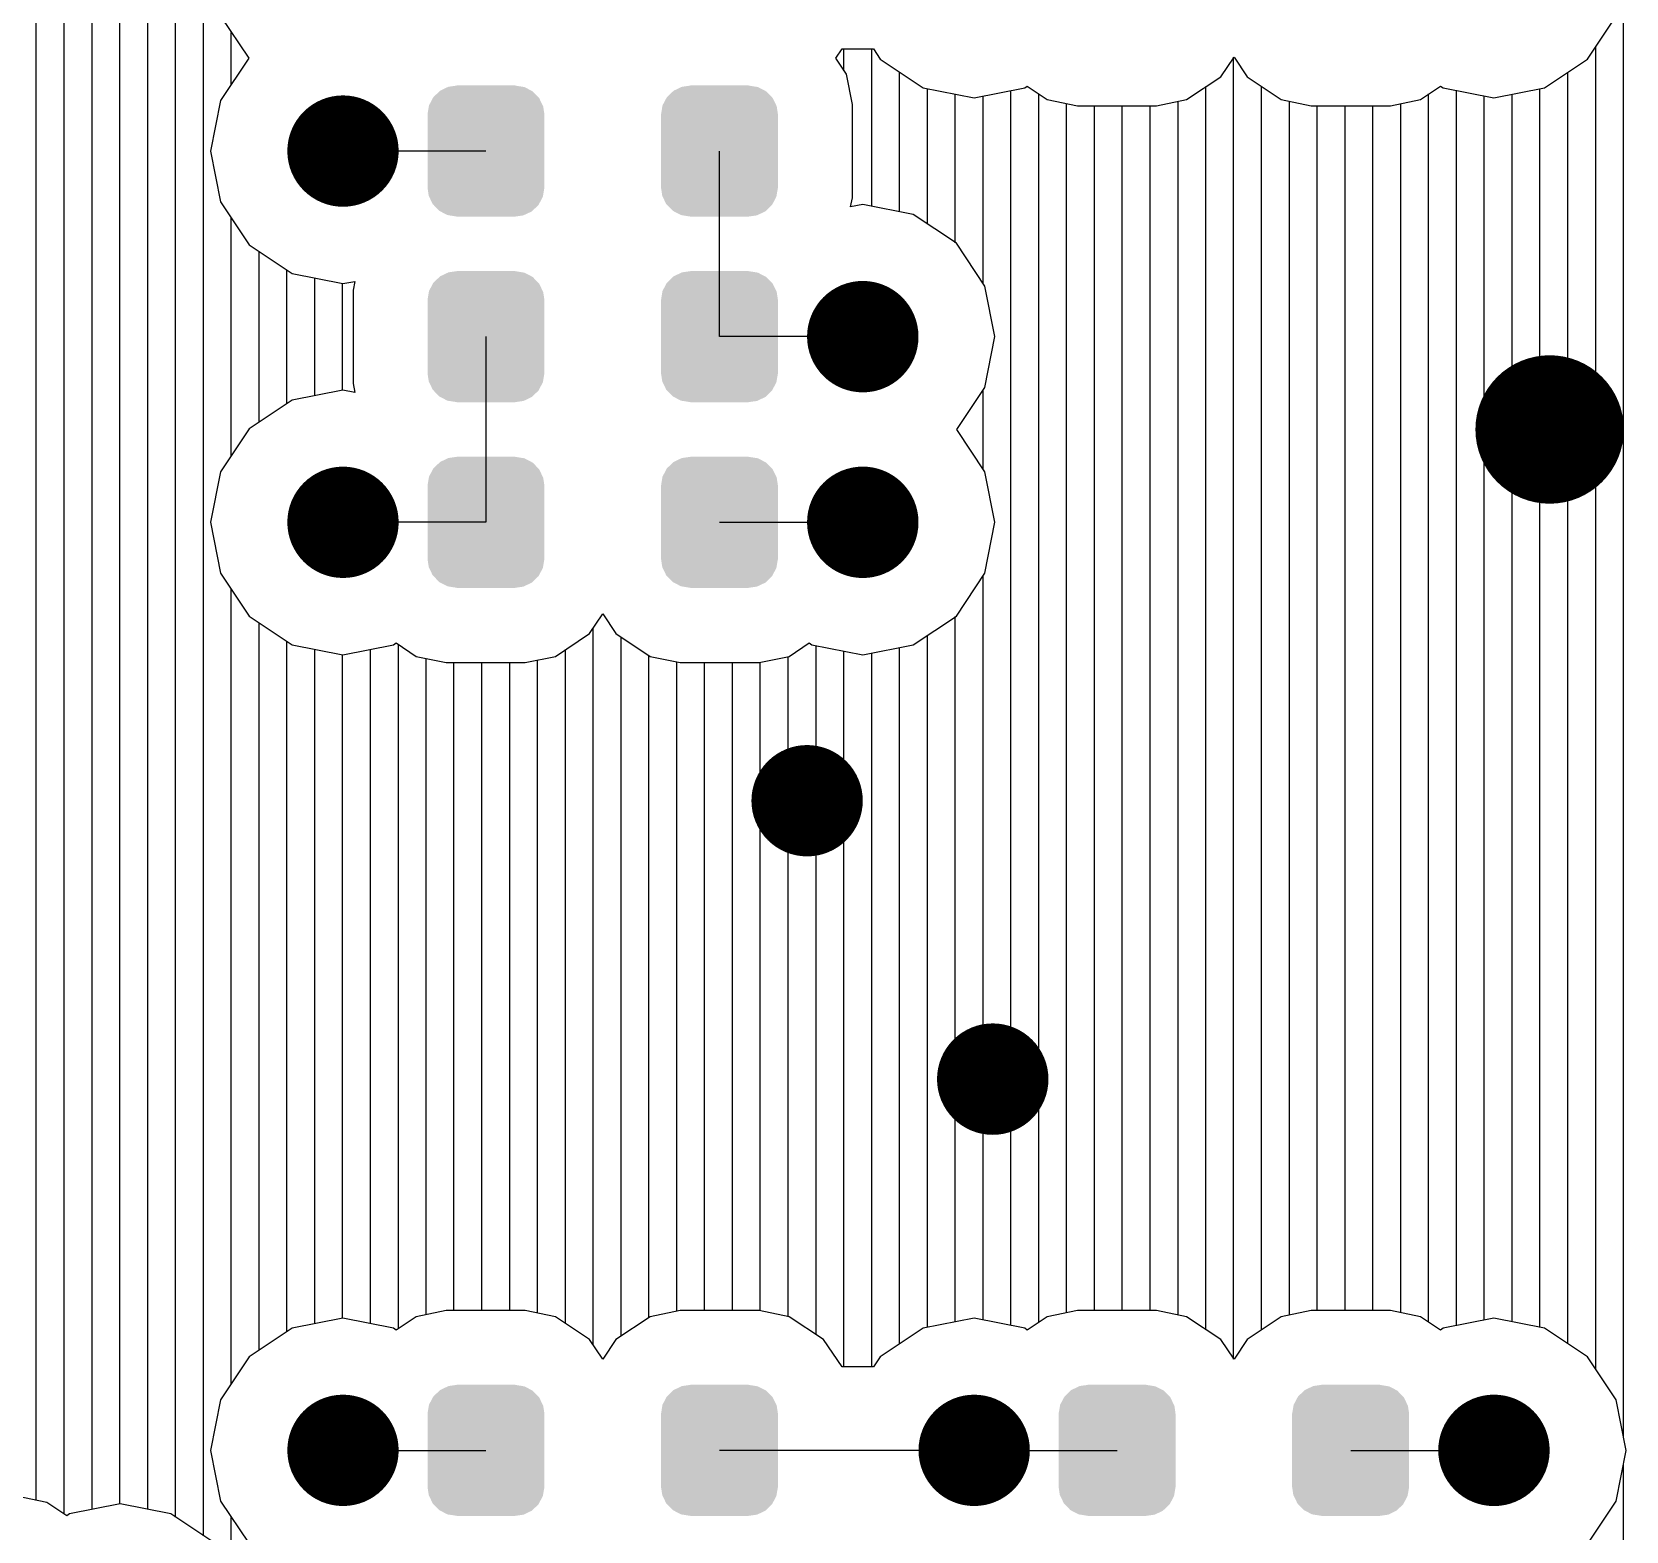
# Model space of a CAD drawing. Extents: x 295 to 953, y 10 to 290.
# Drawn here: x 753.79 to 771.79, y 162.4 to 179.32 of the extents above; entities that cross this region are included whole.
import ezdxf

# ---------------------------------------------------------------- set-up
doc = ezdxf.new("R2010")
doc.units = 0
doc.header["$LTSCALE"] = 5
doc.header["$MEASUREMENT"] = 0
doc.layers.get('0').update_dxf_attribs({"linetype": 'CONTINUOUS', "lineweight": 25})
doc.layers.add('DV-INT-A3_BOT', color=7, linetype='CONTINUOUS')

msp = doc.modelspace()

# ---------------------------------------------------------------- linework, layer by layer
for points, const_width in [([(757.616, 177.977, -1), (756.988, 177.977, -1)], 0.629), ([(763.484, 175.882, -1), (762.855, 175.882, -1)], 0.629), ([(771.342, 174.834, -1), (770.504, 174.834, -1)], 0.838), ([(757.616, 173.786, -1), (756.988, 173.786, -1)], 0.629), ([(763.484, 173.786, -1), (762.855, 173.786, -1)], 0.629), ([(762.855, 170.643, -1), (762.227, 170.643, -1)], 0.629), ([(764.951, 167.5, -1), (764.322, 167.5, -1)], 0.629), ([(757.616, 163.309, -1), (756.988, 163.309, -1)], 0.629), ([(764.741, 163.309, -1), (764.113, 163.309, -1)], 0.629), ([(770.609, 163.309, -1), (769.98, 163.309, -1)], 0.629)]:
    msp.add_lwpolyline(points, format="xyb", close=True, dxfattribs=dict(const_width=const_width))
for points in [[(759.35, 178.7), (759.329, 178.703), (758.485, 178.7), (758.492, 178.703)], [(759.329, 178.703), (759.247, 178.716), (758.492, 178.703), (758.585, 178.716)], [(759.247, 178.716), (759.247, 178.719), (758.585, 178.716), (758.585, 178.719)], [(761.986, 178.7), (761.965, 178.703), (761.121, 178.7), (761.129, 178.703)], [(761.965, 178.703), (761.883, 178.716), (761.129, 178.703), (761.221, 178.716)], [(761.883, 178.716), (761.883, 178.719), (761.221, 178.716), (761.221, 178.719)], [(759.556, 178.493), (759.516, 178.576), (758.273, 178.493), (758.317, 178.576)], [(759.516, 178.576), (759.507, 178.586), (758.317, 178.576), (758.322, 178.586)], [(759.507, 178.586), (759.443, 178.651), (758.322, 178.586), (758.391, 178.651)], [(759.443, 178.651), (759.43, 178.658), (758.391, 178.651), (758.398, 178.658)], [(759.43, 178.658), (759.35, 178.7), (758.398, 178.658), (758.485, 178.7)], [(762.193, 178.493), (762.152, 178.576), (760.909, 178.493), (760.953, 178.576)], [(762.152, 178.576), (762.143, 178.586), (760.953, 178.576), (760.958, 178.586)], [(762.143, 178.586), (762.079, 178.651), (760.958, 178.586), (761.027, 178.651)], [(762.079, 178.651), (762.066, 178.658), (761.027, 178.651), (761.034, 178.658)], [(762.066, 178.658), (761.986, 178.7), (761.034, 178.658), (761.121, 178.7)], [(759.576, 178.39), (759.562, 178.482), (758.256, 178.39), (758.271, 178.482)], [(759.576, 178.388), (759.576, 178.39), (758.256, 178.388), (758.256, 178.39)], [(759.576, 177.567), (759.576, 178.388), (758.256, 177.567), (758.256, 178.388)], [(759.562, 178.482), (759.556, 178.493), (758.271, 178.482), (758.273, 178.493)], [(762.212, 178.39), (762.198, 178.482), (760.892, 178.39), (760.907, 178.482)], [(762.212, 178.388), (762.212, 178.39), (760.892, 178.388), (760.892, 178.39)], [(762.212, 177.567), (762.212, 178.388), (760.892, 177.567), (760.892, 178.388)], [(762.198, 178.482), (762.193, 178.493), (760.907, 178.482), (760.909, 178.493)], [(759.576, 177.565), (759.576, 177.567), (758.256, 177.565), (758.256, 177.567)], [(759.56, 177.472), (759.576, 177.565), (758.27, 177.472), (758.256, 177.565)], [(759.558, 177.461), (759.56, 177.472), (758.275, 177.461), (758.27, 177.472)], [(759.514, 177.378), (759.558, 177.461), (758.315, 177.378), (758.275, 177.461)], [(762.212, 177.565), (762.212, 177.567), (760.892, 177.565), (760.892, 177.567)], [(762.196, 177.472), (762.212, 177.565), (760.906, 177.472), (760.892, 177.565)], [(762.194, 177.461), (762.196, 177.472), (760.911, 177.461), (760.906, 177.472)], [(762.15, 177.378), (762.194, 177.461), (760.951, 177.378), (760.911, 177.461)], [(759.509, 177.369), (759.514, 177.378), (758.325, 177.369), (758.315, 177.378)], [(759.441, 177.303), (759.509, 177.369), (758.388, 177.303), (758.325, 177.369)], [(759.434, 177.296), (759.441, 177.303), (758.401, 177.296), (758.388, 177.303)], [(759.346, 177.255), (759.434, 177.296), (758.481, 177.255), (758.401, 177.296)], [(762.145, 177.369), (762.15, 177.378), (760.961, 177.369), (760.951, 177.378)], [(762.077, 177.303), (762.145, 177.369), (761.025, 177.303), (760.961, 177.369)], [(762.07, 177.296), (762.077, 177.303), (761.038, 177.296), (761.025, 177.303)], [(761.982, 177.255), (762.07, 177.296), (761.117, 177.255), (761.038, 177.296)], [(759.339, 177.251), (759.346, 177.255), (758.503, 177.251), (758.481, 177.255)], [(759.247, 177.238), (759.339, 177.251), (758.585, 177.238), (758.503, 177.251)], [(759.247, 177.236), (759.247, 177.238), (758.585, 177.236), (758.585, 177.238)], [(761.975, 177.251), (761.982, 177.255), (761.139, 177.251), (761.117, 177.255)], [(761.883, 177.238), (761.975, 177.251), (761.221, 177.238), (761.139, 177.251)], [(761.883, 177.236), (761.883, 177.238), (761.221, 177.236), (761.221, 177.238)], [(759.507, 176.49), (759.443, 176.556), (758.322, 176.49), (758.391, 176.556)], [(759.443, 176.556), (759.43, 176.563), (758.391, 176.556), (758.398, 176.563)], [(759.43, 176.563), (759.35, 176.604), (758.398, 176.563), (758.485, 176.604)], [(759.35, 176.604), (759.329, 176.608), (758.485, 176.604), (758.492, 176.608)], [(759.329, 176.608), (759.247, 176.621), (758.492, 176.608), (758.585, 176.621)], [(759.247, 176.621), (759.247, 176.624), (758.585, 176.621), (758.585, 176.624)], [(762.143, 176.49), (762.079, 176.556), (760.958, 176.49), (761.027, 176.556)], [(762.079, 176.556), (762.066, 176.563), (761.027, 176.556), (761.034, 176.563)], [(762.066, 176.563), (761.986, 176.604), (761.034, 176.563), (761.121, 176.604)], [(761.986, 176.604), (761.965, 176.608), (761.121, 176.604), (761.129, 176.608)], [(761.965, 176.608), (761.883, 176.621), (761.129, 176.608), (761.221, 176.621)], [(761.883, 176.621), (761.883, 176.624), (761.221, 176.621), (761.221, 176.624)], [(759.576, 176.295), (759.562, 176.387), (758.256, 176.295), (758.271, 176.387)], [(759.562, 176.387), (759.556, 176.398), (758.271, 176.387), (758.273, 176.398)], [(759.556, 176.398), (759.516, 176.481), (758.273, 176.398), (758.317, 176.481)], [(759.516, 176.481), (759.507, 176.49), (758.317, 176.481), (758.322, 176.49)], [(762.212, 176.295), (762.198, 176.387), (760.892, 176.295), (760.907, 176.387)], [(762.198, 176.387), (762.193, 176.398), (760.907, 176.387), (760.909, 176.398)], [(762.193, 176.398), (762.152, 176.481), (760.909, 176.398), (760.953, 176.481)], [(762.152, 176.481), (762.143, 176.49), (760.953, 176.481), (760.958, 176.49)], [(759.576, 176.293), (759.576, 176.295), (758.256, 176.293), (758.256, 176.295)], [(759.576, 175.471), (759.576, 176.293), (758.256, 175.471), (758.256, 176.293)], [(762.212, 176.293), (762.212, 176.295), (760.892, 176.293), (760.892, 176.295)], [(762.212, 175.471), (762.212, 176.293), (760.892, 175.471), (760.892, 176.293)], [(759.576, 175.469), (759.576, 175.471), (758.256, 175.469), (758.256, 175.471)], [(759.56, 175.377), (759.576, 175.469), (758.27, 175.377), (758.256, 175.469)], [(762.212, 175.469), (762.212, 175.471), (760.892, 175.469), (760.892, 175.471)], [(762.196, 175.377), (762.212, 175.469), (760.906, 175.377), (760.892, 175.469)], [(759.558, 175.366), (759.56, 175.377), (758.275, 175.366), (758.27, 175.377)], [(759.514, 175.283), (759.558, 175.366), (758.315, 175.283), (758.275, 175.366)], [(759.509, 175.273), (759.514, 175.283), (758.325, 175.273), (758.315, 175.283)], [(762.194, 175.366), (762.196, 175.377), (760.911, 175.366), (760.906, 175.377)], [(762.15, 175.283), (762.194, 175.366), (760.951, 175.283), (760.911, 175.366)], [(762.145, 175.273), (762.15, 175.283), (760.961, 175.273), (760.951, 175.283)], [(759.441, 175.208), (759.509, 175.273), (758.388, 175.208), (758.325, 175.273)], [(759.434, 175.201), (759.441, 175.208), (758.401, 175.201), (758.388, 175.208)], [(759.346, 175.159), (759.434, 175.201), (758.481, 175.159), (758.401, 175.201)], [(759.339, 175.156), (759.346, 175.159), (758.503, 175.156), (758.481, 175.159)], [(759.247, 175.143), (759.339, 175.156), (758.585, 175.143), (758.503, 175.156)], [(759.247, 175.14), (759.247, 175.143), (758.585, 175.14), (758.585, 175.143)], [(762.077, 175.208), (762.145, 175.273), (761.025, 175.208), (760.961, 175.273)], [(762.07, 175.201), (762.077, 175.208), (761.038, 175.201), (761.025, 175.208)], [(761.982, 175.159), (762.07, 175.201), (761.117, 175.159), (761.038, 175.201)], [(761.975, 175.156), (761.982, 175.159), (761.139, 175.156), (761.117, 175.159)], [(761.883, 175.143), (761.975, 175.156), (761.221, 175.143), (761.139, 175.156)], [(761.883, 175.14), (761.883, 175.143), (761.221, 175.14), (761.221, 175.143)], [(759.556, 174.302), (759.516, 174.385), (758.273, 174.302), (758.317, 174.385)], [(759.516, 174.385), (759.507, 174.395), (758.317, 174.385), (758.322, 174.395)], [(759.507, 174.395), (759.443, 174.46), (758.322, 174.395), (758.391, 174.46)], [(759.443, 174.46), (759.43, 174.467), (758.391, 174.46), (758.398, 174.467)], [(759.43, 174.467), (759.35, 174.509), (758.398, 174.467), (758.485, 174.509)], [(759.35, 174.509), (759.329, 174.512), (758.485, 174.509), (758.492, 174.512)], [(759.329, 174.512), (759.247, 174.525), (758.492, 174.512), (758.585, 174.525)], [(759.247, 174.525), (759.247, 174.528), (758.585, 174.525), (758.585, 174.528)], [(762.193, 174.302), (762.152, 174.385), (760.909, 174.302), (760.953, 174.385)], [(762.152, 174.385), (762.143, 174.395), (760.953, 174.385), (760.958, 174.395)], [(762.143, 174.395), (762.079, 174.46), (760.958, 174.395), (761.027, 174.46)], [(762.079, 174.46), (762.066, 174.467), (761.027, 174.46), (761.034, 174.467)], [(762.066, 174.467), (761.986, 174.509), (761.034, 174.467), (761.121, 174.509)], [(761.986, 174.509), (761.965, 174.512), (761.121, 174.509), (761.129, 174.512)], [(761.965, 174.512), (761.883, 174.525), (761.129, 174.512), (761.221, 174.525)], [(761.883, 174.525), (761.883, 174.528), (761.221, 174.525), (761.221, 174.528)], [(759.576, 174.199), (759.562, 174.291), (758.256, 174.199), (758.271, 174.291)], [(759.562, 174.291), (759.556, 174.302), (758.271, 174.291), (758.273, 174.302)], [(762.212, 174.199), (762.198, 174.291), (760.892, 174.199), (760.907, 174.291)], [(762.198, 174.291), (762.193, 174.302), (760.907, 174.291), (760.909, 174.302)], [(759.576, 174.197), (759.576, 174.199), (758.256, 174.197), (758.256, 174.199)], [(759.576, 173.376), (759.576, 174.197), (758.256, 173.376), (758.256, 174.197)], [(762.212, 174.197), (762.212, 174.199), (760.892, 174.197), (760.892, 174.199)], [(762.212, 173.376), (762.212, 174.197), (760.892, 173.376), (760.892, 174.197)], [(759.576, 173.374), (759.576, 173.376), (758.256, 173.374), (758.256, 173.376)], [(759.56, 173.281), (759.576, 173.374), (758.27, 173.281), (758.256, 173.374)], [(762.212, 173.374), (762.212, 173.376), (760.892, 173.374), (760.892, 173.376)], [(762.196, 173.281), (762.212, 173.374), (760.906, 173.281), (760.892, 173.374)], [(759.558, 173.27), (759.56, 173.281), (758.275, 173.27), (758.27, 173.281)], [(759.514, 173.187), (759.558, 173.27), (758.315, 173.187), (758.275, 173.27)], [(759.509, 173.178), (759.514, 173.187), (758.325, 173.178), (758.315, 173.187)], [(759.441, 173.112), (759.509, 173.178), (758.388, 173.112), (758.325, 173.178)], [(762.194, 173.27), (762.196, 173.281), (760.911, 173.27), (760.906, 173.281)], [(762.15, 173.187), (762.194, 173.27), (760.951, 173.187), (760.911, 173.27)], [(762.145, 173.178), (762.15, 173.187), (760.961, 173.178), (760.951, 173.187)], [(762.077, 173.112), (762.145, 173.178), (761.025, 173.112), (760.961, 173.178)], [(759.434, 173.105), (759.441, 173.112), (758.401, 173.105), (758.388, 173.112)], [(759.346, 173.064), (759.434, 173.105), (758.481, 173.064), (758.401, 173.105)], [(759.339, 173.06), (759.346, 173.064), (758.503, 173.06), (758.481, 173.064)], [(759.247, 173.047), (759.339, 173.06), (758.585, 173.047), (758.503, 173.06)], [(759.247, 173.045), (759.247, 173.047), (758.585, 173.045), (758.585, 173.047)], [(762.07, 173.105), (762.077, 173.112), (761.038, 173.105), (761.025, 173.112)], [(761.982, 173.064), (762.07, 173.105), (761.117, 173.064), (761.038, 173.105)], [(761.975, 173.06), (761.982, 173.064), (761.139, 173.06), (761.117, 173.064)], [(761.883, 173.047), (761.975, 173.06), (761.221, 173.047), (761.139, 173.06)], [(761.883, 173.045), (761.883, 173.047), (761.221, 173.045), (761.221, 173.047)], [(759.507, 163.917), (759.443, 163.983), (758.322, 163.917), (758.391, 163.983)], [(759.443, 163.983), (759.43, 163.99), (758.391, 163.983), (758.398, 163.99)], [(759.43, 163.99), (759.35, 164.031), (758.398, 163.99), (758.485, 164.031)], [(759.35, 164.031), (759.329, 164.035), (758.485, 164.031), (758.492, 164.035)], [(759.329, 164.035), (759.247, 164.048), (758.492, 164.035), (758.585, 164.048)], [(759.247, 164.048), (759.247, 164.051), (758.585, 164.048), (758.585, 164.051)], [(762.143, 163.917), (762.079, 163.983), (760.958, 163.917), (761.027, 163.983)], [(762.079, 163.983), (762.066, 163.99), (761.027, 163.983), (761.034, 163.99)], [(762.066, 163.99), (761.986, 164.031), (761.034, 163.99), (761.121, 164.031)], [(761.986, 164.031), (761.965, 164.035), (761.121, 164.031), (761.129, 164.035)], [(761.965, 164.035), (761.883, 164.048), (761.129, 164.035), (761.221, 164.048)], [(761.883, 164.048), (761.883, 164.051), (761.221, 164.048), (761.221, 164.051)], [(766.632, 163.917), (766.568, 163.983), (765.447, 163.917), (765.515, 163.983)], [(766.568, 163.983), (766.555, 163.99), (765.515, 163.983), (765.523, 163.99)], [(766.555, 163.99), (766.475, 164.031), (765.523, 163.99), (765.61, 164.031)], [(766.475, 164.031), (766.453, 164.035), (765.61, 164.031), (765.617, 164.035)], [(766.453, 164.035), (766.371, 164.048), (765.617, 164.035), (765.709, 164.048)], [(766.371, 164.048), (766.371, 164.051), (765.709, 164.048), (765.709, 164.051)], [(769.268, 163.917), (769.204, 163.983), (768.083, 163.917), (768.152, 163.983)], [(769.204, 163.983), (769.191, 163.99), (768.152, 163.983), (768.159, 163.99)], [(769.191, 163.99), (769.111, 164.031), (768.159, 163.99), (768.246, 164.031)], [(769.111, 164.031), (769.089, 164.035), (768.246, 164.031), (768.253, 164.035)], [(769.089, 164.035), (769.008, 164.048), (768.253, 164.035), (768.345, 164.048)], [(769.008, 164.048), (769.008, 164.051), (768.345, 164.048), (768.345, 164.051)], [(759.576, 163.722), (759.562, 163.814), (758.256, 163.722), (758.271, 163.814)], [(759.562, 163.814), (759.556, 163.825), (758.271, 163.814), (758.273, 163.825)], [(759.556, 163.825), (759.516, 163.908), (758.273, 163.825), (758.317, 163.908)], [(759.516, 163.908), (759.507, 163.917), (758.317, 163.908), (758.322, 163.917)], [(762.212, 163.722), (762.198, 163.814), (760.892, 163.722), (760.907, 163.814)], [(762.198, 163.814), (762.193, 163.825), (760.907, 163.814), (760.909, 163.825)], [(762.193, 163.825), (762.152, 163.908), (760.909, 163.825), (760.953, 163.908)], [(762.152, 163.908), (762.143, 163.917), (760.953, 163.908), (760.958, 163.917)], [(766.7, 163.722), (766.687, 163.814), (765.38, 163.722), (765.396, 163.814)], [(766.687, 163.814), (766.681, 163.825), (765.396, 163.814), (765.398, 163.825)], [(766.681, 163.825), (766.641, 163.908), (765.398, 163.825), (765.442, 163.908)], [(766.641, 163.908), (766.632, 163.917), (765.442, 163.908), (765.447, 163.917)], [(769.337, 163.722), (769.323, 163.814), (768.016, 163.722), (768.032, 163.814)], [(769.323, 163.814), (769.317, 163.825), (768.032, 163.814), (768.034, 163.825)], [(769.317, 163.825), (769.277, 163.908), (768.034, 163.825), (768.078, 163.908)], [(769.277, 163.908), (769.268, 163.917), (768.078, 163.908), (768.083, 163.917)], [(759.576, 163.72), (759.576, 163.722), (758.256, 163.72), (758.256, 163.722)], [(759.576, 162.898), (759.576, 163.72), (758.256, 162.898), (758.256, 163.72)], [(762.212, 163.72), (762.212, 163.722), (760.892, 163.72), (760.892, 163.722)], [(762.212, 162.898), (762.212, 163.72), (760.892, 162.898), (760.892, 163.72)], [(766.7, 163.72), (766.7, 163.722), (765.38, 163.72), (765.38, 163.722)], [(766.7, 162.898), (766.7, 163.72), (765.38, 162.898), (765.38, 163.72)], [(769.337, 163.72), (769.337, 163.722), (768.016, 163.72), (768.016, 163.722)], [(769.337, 162.898), (769.337, 163.72), (768.016, 162.898), (768.016, 163.72)], [(759.576, 162.896), (759.576, 162.898), (758.256, 162.896), (758.256, 162.898)], [(759.56, 162.804), (759.576, 162.896), (758.27, 162.804), (758.256, 162.896)], [(762.212, 162.896), (762.212, 162.898), (760.892, 162.896), (760.892, 162.898)], [(762.196, 162.804), (762.212, 162.896), (760.906, 162.804), (760.892, 162.896)], [(766.7, 162.896), (766.7, 162.898), (765.38, 162.896), (765.38, 162.898)], [(766.685, 162.804), (766.7, 162.896), (765.394, 162.804), (765.38, 162.896)], [(769.337, 162.896), (769.337, 162.898), (768.016, 162.896), (768.016, 162.898)], [(769.321, 162.804), (769.337, 162.896), (768.03, 162.804), (768.016, 162.896)], [(759.558, 162.793), (759.56, 162.804), (758.275, 162.793), (758.27, 162.804)], [(759.514, 162.71), (759.558, 162.793), (758.315, 162.71), (758.275, 162.793)], [(759.509, 162.7), (759.514, 162.71), (758.325, 162.7), (758.315, 162.71)], [(759.441, 162.635), (759.509, 162.7), (758.388, 162.635), (758.325, 162.7)], [(762.194, 162.793), (762.196, 162.804), (760.911, 162.793), (760.906, 162.804)], [(762.15, 162.71), (762.194, 162.793), (760.951, 162.71), (760.911, 162.793)], [(762.145, 162.7), (762.15, 162.71), (760.961, 162.7), (760.951, 162.71)], [(762.077, 162.635), (762.145, 162.7), (761.025, 162.635), (760.961, 162.7)], [(766.683, 162.793), (766.685, 162.804), (765.4, 162.793), (765.394, 162.804)], [(766.639, 162.71), (766.683, 162.793), (765.44, 162.71), (765.4, 162.793)], [(766.634, 162.7), (766.639, 162.71), (765.449, 162.7), (765.44, 162.71)], [(766.565, 162.635), (766.634, 162.7), (765.513, 162.635), (765.449, 162.7)], [(769.319, 162.793), (769.321, 162.804), (768.036, 162.793), (768.03, 162.804)], [(769.275, 162.71), (769.319, 162.793), (768.076, 162.71), (768.036, 162.793)], [(769.27, 162.7), (769.275, 162.71), (768.085, 162.7), (768.076, 162.71)], [(769.201, 162.635), (769.27, 162.7), (768.149, 162.635), (768.085, 162.7)], [(759.434, 162.628), (759.441, 162.635), (758.401, 162.628), (758.388, 162.635)], [(759.346, 162.586), (759.434, 162.628), (758.481, 162.586), (758.401, 162.628)], [(759.339, 162.583), (759.346, 162.586), (758.503, 162.583), (758.481, 162.586)], [(759.247, 162.57), (759.339, 162.583), (758.585, 162.57), (758.503, 162.583)], [(759.247, 162.567), (759.247, 162.57), (758.585, 162.567), (758.585, 162.57)], [(762.07, 162.628), (762.077, 162.635), (761.038, 162.628), (761.025, 162.635)], [(761.982, 162.586), (762.07, 162.628), (761.117, 162.586), (761.038, 162.628)], [(761.975, 162.583), (761.982, 162.586), (761.139, 162.583), (761.117, 162.586)], [(761.883, 162.57), (761.975, 162.583), (761.221, 162.57), (761.139, 162.583)], [(761.883, 162.567), (761.883, 162.57), (761.221, 162.567), (761.221, 162.57)], [(766.558, 162.628), (766.565, 162.635), (765.526, 162.628), (765.513, 162.635)], [(766.471, 162.586), (766.558, 162.628), (765.606, 162.586), (765.526, 162.628)], [(766.464, 162.583), (766.471, 162.586), (765.627, 162.583), (765.606, 162.586)], [(766.371, 162.57), (766.464, 162.583), (765.709, 162.57), (765.627, 162.583)], [(766.371, 162.567), (766.371, 162.57), (765.709, 162.567), (765.709, 162.57)], [(769.194, 162.628), (769.201, 162.635), (768.162, 162.628), (768.149, 162.635)], [(769.107, 162.586), (769.194, 162.628), (768.242, 162.586), (768.162, 162.628)], [(769.1, 162.583), (769.107, 162.586), (768.264, 162.583), (768.242, 162.586)], [(769.008, 162.57), (769.1, 162.583), (768.345, 162.57), (768.264, 162.583)], [(769.008, 162.567), (769.008, 162.57), (768.345, 162.567), (768.345, 162.57)]]:
    msp.add_solid(points)
at = {"layer": 'DV-INT-A3_BOT'}
for p, q in [((753.84, 162.747), (753.84, 218.312)), ((754.155, 162.592), (754.155, 218.312)), ((754.469, 162.642), (754.469, 218.312)), ((754.783, 162.705), (754.783, 218.312)), ((755.098, 162.642), (755.098, 218.312)), ((755.412, 162.554), (755.412, 218.312)), ((755.726, 162.345), (755.726, 218.312)), ((771.757, 163.451), (771.757, 179.926)), ((755.919, 179.499), (756.238, 179.025)), ((771.35, 179.013), (771.673, 179.499)), ((756.041, 178.732), (756.041, 179.314)), ((762.864, 179.025), (762.935, 179.13)), ((762.935, 179.13), (763.291, 179.13)), ((762.956, 178.883), (762.956, 179.13)), ((763.27, 177.353), (763.27, 179.13)), ((763.291, 179.13), (763.367, 179.013)), ((771.443, 164.222), (771.443, 179.155)), ((756.238, 179.025), (755.919, 178.547)), ((762.985, 178.845), (762.864, 179.025)), ((763.367, 179.013), (763.853, 178.69)), ((767.21, 178.816), (767.361, 179.038)), ((767.356, 164.34), (767.356, 179.038)), ((767.361, 179.038), (767.507, 178.816)), ((770.864, 178.69), (771.35, 179.013)), ((763.052, 178.501), (762.985, 178.845)), ((763.584, 177.29), (763.584, 178.866)), ((764.997, 178.69), (765.026, 178.711)), ((765.026, 178.711), (765.252, 178.56)), ((766.824, 178.56), (767.21, 178.816)), ((767.042, 164.671), (767.042, 178.707)), ((767.507, 178.816), (767.893, 178.56)), ((767.671, 164.671), (767.671, 178.707)), ((769.464, 178.56), (769.691, 178.711)), ((769.691, 178.711), (769.72, 178.69)), ((771.128, 164.512), (771.128, 178.866)), ((755.919, 178.547), (755.806, 177.977)), ((763.853, 178.69), (764.427, 178.577)), ((763.899, 177.156), (763.899, 178.681)), ((764.213, 176.942), (764.213, 178.619)), ((764.427, 178.577), (764.997, 178.69)), ((764.527, 176.481), (764.527, 178.598)), ((764.842, 164.717), (764.842, 178.66)), ((765.156, 164.755), (765.156, 178.623)), ((765.252, 178.56), (765.592, 178.489)), ((766.485, 178.489), (766.824, 178.56)), ((766.728, 164.839), (766.728, 178.539)), ((767.893, 178.56), (768.232, 178.489)), ((767.985, 164.839), (767.985, 178.539)), ((769.125, 178.489), (769.464, 178.56)), ((769.557, 164.755), (769.557, 178.623)), ((769.72, 178.69), (770.294, 178.577)), ((769.871, 164.717), (769.871, 178.66)), ((770.185, 164.78), (770.185, 178.598)), ((770.294, 178.577), (770.864, 178.69)), ((770.5, 164.759), (770.5, 178.619)), ((770.814, 164.696), (770.814, 178.681)), ((763.052, 177.449), (763.052, 178.501)), ((765.47, 164.864), (765.47, 178.514)), ((765.592, 178.489), (766.485, 178.489)), ((765.785, 164.889), (765.785, 178.489)), ((766.099, 164.889), (766.099, 178.489)), ((766.413, 164.889), (766.413, 178.489)), ((768.232, 178.489), (769.125, 178.489)), ((768.299, 164.889), (768.299, 178.489)), ((768.614, 164.889), (768.614, 178.489)), ((768.928, 164.889), (768.928, 178.489)), ((769.242, 164.864), (769.242, 178.514)), ((755.806, 177.977), (755.919, 177.403)), ((758.916, 177.977), (757.302, 177.977)), ((761.552, 175.882), (761.552, 177.977)), ((763.031, 177.349), (763.052, 177.449)), ((755.919, 177.403), (756.242, 176.917)), ((763.17, 177.374), (763.031, 177.349)), ((763.74, 177.261), (763.17, 177.374)), ((756.041, 174.541), (756.041, 177.219)), ((764.226, 176.938), (763.74, 177.261)), ((756.242, 176.917), (756.728, 176.594)), ((764.548, 176.452), (764.226, 176.938)), ((756.355, 174.918), (756.355, 176.842)), ((756.669, 175.127), (756.669, 176.632)), ((756.728, 176.594), (757.302, 176.481)), ((756.984, 175.215), (756.984, 176.544)), ((757.298, 175.278), (757.298, 176.481)), ((757.302, 176.481), (757.436, 176.506)), ((757.436, 176.506), (757.415, 176.406)), ((757.415, 176.406), (757.415, 175.354)), ((764.662, 175.882), (764.548, 176.452)), ((758.916, 175.882), (758.916, 173.786)), ((763.17, 175.882), (761.552, 175.882)), ((764.548, 175.308), (764.662, 175.882)), ((757.415, 175.354), (757.436, 175.253)), ((764.23, 174.834), (764.548, 175.308)), ((756.728, 175.165), (756.242, 174.842)), ((757.302, 175.278), (756.728, 175.165)), ((757.436, 175.253), (757.302, 175.278)), ((764.527, 174.386), (764.527, 175.278)), ((756.242, 174.842), (755.919, 174.356)), ((764.548, 174.356), (764.23, 174.834)), ((755.919, 174.356), (755.806, 173.786)), ((764.662, 173.786), (764.548, 174.356)), ((755.806, 173.786), (755.919, 173.212)), ((758.916, 173.786), (757.302, 173.786)), ((761.552, 173.786), (763.17, 173.786)), ((764.548, 173.212), (764.662, 173.786)), ((755.919, 173.212), (756.242, 172.726)), ((764.226, 172.726), (764.548, 173.212)), ((764.527, 164.78), (764.527, 173.183)), ((756.041, 164.063), (756.041, 173.028)), ((756.242, 172.726), (756.728, 172.403)), ((756.355, 164.44), (756.355, 172.651)), ((760.085, 172.529), (760.236, 172.751)), ((760.127, 164.499), (760.127, 172.592)), ((760.236, 172.751), (760.383, 172.529)), ((763.74, 172.403), (764.226, 172.726)), ((764.213, 164.759), (764.213, 172.722)), ((756.669, 164.65), (756.669, 172.441)), ((756.728, 172.403), (757.302, 172.29)), ((757.302, 172.29), (757.872, 172.403)), ((757.872, 172.403), (757.901, 172.424)), ((757.901, 172.424), (758.128, 172.273)), ((757.927, 164.688), (757.927, 172.403)), ((759.699, 172.273), (760.085, 172.529)), ((760.383, 172.529), (760.768, 172.273)), ((760.441, 164.604), (760.441, 172.487)), ((762.34, 172.273), (762.566, 172.424)), ((762.566, 172.424), (762.595, 172.403)), ((762.595, 172.403), (763.17, 172.29)), ((763.17, 172.29), (763.74, 172.403)), ((763.899, 164.696), (763.899, 172.508)), ((756.984, 164.738), (756.984, 172.353)), ((757.298, 164.801), (757.298, 172.29)), ((757.612, 164.738), (757.612, 172.353)), ((758.128, 172.273), (758.467, 172.202)), ((758.241, 164.843), (758.241, 172.248)), ((759.36, 172.202), (759.699, 172.273)), ((759.498, 164.86), (759.498, 172.231)), ((759.813, 164.742), (759.813, 172.349)), ((760.756, 164.813), (760.756, 172.278)), ((760.768, 172.273), (761.108, 172.202)), ((762, 172.202), (762.34, 172.273)), ((762.327, 164.822), (762.327, 172.269)), ((762.642, 164.616), (762.642, 172.395)), ((762.956, 164.252), (762.956, 172.332)), ((763.27, 164.252), (763.27, 172.311)), ((763.584, 164.512), (763.584, 172.374)), ((758.467, 172.202), (759.36, 172.202)), ((758.555, 164.889), (758.555, 172.202)), ((758.87, 164.889), (758.87, 172.202)), ((759.184, 164.889), (759.184, 172.202)), ((761.07, 164.88), (761.07, 172.211)), ((761.108, 172.202), (762, 172.202)), ((761.384, 164.889), (761.384, 172.202)), ((761.699, 164.889), (761.699, 172.202)), ((762.013, 164.885), (762.013, 172.206)), ((758.467, 164.889), (758.128, 164.818)), ((759.36, 164.889), (758.467, 164.889)), ((759.699, 164.818), (759.36, 164.889)), ((761.108, 164.889), (760.768, 164.818)), ((762, 164.889), (761.108, 164.889)), ((762.34, 164.818), (762, 164.889)), ((765.592, 164.889), (765.252, 164.818)), ((766.485, 164.889), (765.592, 164.889)), ((766.824, 164.818), (766.485, 164.889)), ((768.232, 164.889), (767.893, 164.818)), ((769.125, 164.889), (768.232, 164.889)), ((769.464, 164.818), (769.125, 164.889)), ((756.728, 164.688), (756.242, 164.365)), ((757.302, 164.801), (756.728, 164.688)), ((757.872, 164.688), (757.302, 164.801)), ((757.901, 164.667), (757.872, 164.688)), ((758.128, 164.818), (757.901, 164.667)), ((760.085, 164.562), (759.699, 164.818)), ((760.768, 164.818), (760.383, 164.562)), ((762.725, 164.562), (762.34, 164.818)), ((763.853, 164.688), (763.367, 164.365)), ((764.427, 164.801), (763.853, 164.688)), ((764.997, 164.688), (764.427, 164.801)), ((765.026, 164.667), (764.997, 164.688)), ((765.252, 164.818), (765.026, 164.667)), ((767.21, 164.562), (766.824, 164.818)), ((767.893, 164.818), (767.507, 164.562)), ((769.691, 164.667), (769.464, 164.818)), ((769.72, 164.688), (769.691, 164.667)), ((770.294, 164.801), (769.72, 164.688)), ((770.864, 164.688), (770.294, 164.801)), ((771.35, 164.365), (770.864, 164.688)), ((760.236, 164.34), (760.085, 164.562)), ((760.383, 164.562), (760.236, 164.34)), ((762.935, 164.252), (762.725, 164.562)), ((767.361, 164.34), (767.21, 164.562)), ((767.507, 164.562), (767.361, 164.34)), ((756.242, 164.365), (755.919, 163.879)), ((763.367, 164.365), (763.291, 164.252)), ((771.673, 163.879), (771.35, 164.365)), ((763.291, 164.252), (762.935, 164.252)), ((755.919, 163.879), (755.806, 163.309)), ((771.786, 163.309), (771.673, 163.879)), ((755.806, 163.309), (755.919, 162.735)), ((757.302, 163.309), (758.916, 163.309)), ((764.427, 163.309), (761.552, 163.309)), ((764.427, 163.309), (766.04, 163.309)), ((768.677, 163.309), (770.294, 163.309)), ((771.673, 162.735), (771.786, 163.309)), ((771.757, 157.165), (771.757, 163.162)), ((753.958, 162.722), (753.618, 162.793)), ((754.184, 162.571), (753.958, 162.722)), ((754.788, 162.705), (754.213, 162.592)), ((755.358, 162.592), (754.788, 162.705)), ((755.919, 162.735), (756.238, 162.261)), ((771.35, 162.249), (771.673, 162.735)), ((754.213, 162.592), (754.184, 162.571)), ((755.844, 162.269), (755.358, 162.592)), ((756.041, 161.972), (756.041, 162.55))]:
    msp.add_line(p, q, dxfattribs=at)

doc.saveas('drawing.dxf')
